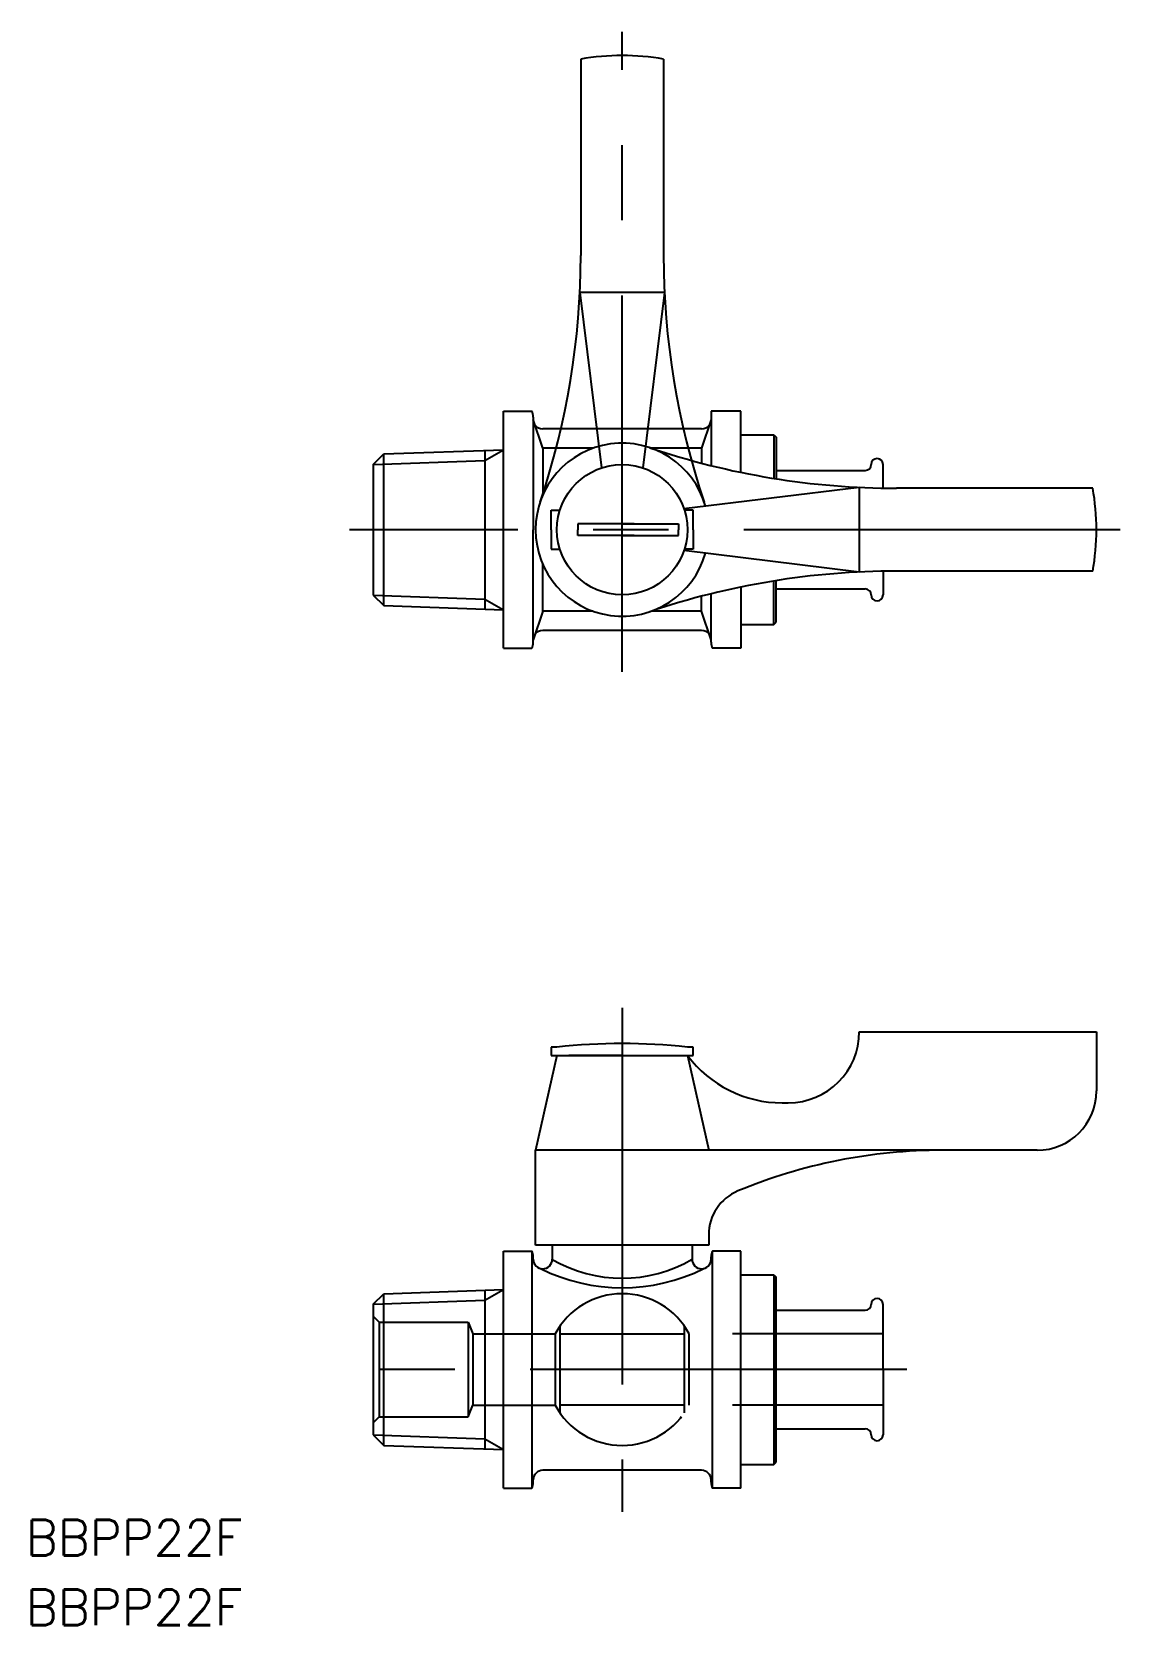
# Model space of a CAD drawing. Extents: x -29 to 63, y -22 to 113.
import ezdxf

# ---------------------------------------------------------------- set-up
doc = ezdxf.new("R2010")
doc.units = 0
for name, pattern in [('CENTER', [50.8, 31.75, -6.35, 6.35, -6.35]), ('DASHED', [19.05, 12.7, -6.35]), ('PHANTOM', [63.5, 31.75, -6.35, 6.35, -6.35, 6.35, -6.35])]:
    doc.linetypes.add(name, pattern=pattern)
doc.layers.get('0').update_dxf_attribs({"linetype": 'CONTINUOUS'})
doc.layers.add('CENTER', color=1, linetype='CENTER')
doc.styles.get("Standard").update_dxf_attribs({"font": 'txt.shx', "height": 3, "bigfont": 'bigfont.shx'})

msp = doc.modelspace()

# ---------------------------------------------------------------- linework, layer by layer
at = {"color": 3, "linetype": 'PHANTOM'}
for p, q in [((17.5, 110.54), (17.5, 93.98)), ((24.5, 110.54), (24.5, 93.98)), ((24.58, 90.85), (17.42, 90.85)), ((17.42, 90.85), (19.25, 76.06)), ((24.58, 90.85), (22.75, 76.06))]:
    msp.add_line(p, q, dxfattribs=at)
at = {"color": 7, "linetype": 'CONTINUOUS'}
for p, q in [((11, 80.85), (13.37, 80.85)), ((11, 60.85), (11, 80.85)), ((28.5, 80.85), (28.5, 76.25)), ((31, 80.85), (28.5, 80.85)), ((31, 75.69), (31, 80.85)), ((13.5, 80.35), (13.5, 70.85)), ((14.3, 77.72), (13.5, 80.15)), ((27.7, 79.35), (14.3, 79.35)), ((28.5, 80.15), (27.7, 77.72)), ((31, 78.85), (33.8, 78.85)), ((33.8, 78.85), (33.8, 75.17)), ((33.8, 78.85), (34, 78.65)), ((34, 78.65), (34, 75.14)), ((0, 76.36), (0.89, 77.25)), ((0.89, 77.25), (11, 77.6)), ((0.89, 64.45), (0.89, 77.25)), ((9.42, 77.54), (9.42, 64.15)), ((14.3, 77.72), (14.3, 73.74)), ((18.54, 77.72), (14.3, 77.72)), ((27.7, 77.72), (23.46, 77.72)), ((27.7, 77.72), (27.7, 76.46)), ((42.5, 76.85), (42.5, 76.85)), ((0, 76.36), (0, 65.33)), ((34, 75.85), (41.5, 75.85)), ((42, 76.35), (42, 76.35)), ((43, 74.36), (43, 76.35)), ((41, 74.42), (26.21, 72.6)), ((41, 74.42), (41, 67.27)), ((60.69, 74.35), (44.13, 74.35)), ((15, 72.5), (15.75, 72.5)), ((15, 70.85), (15, 72.5)), ((17.25, 71.35), (17.25, 70.85)), ((22, 71.35), (17.25, 71.35)), ((21, 71.35), (25.75, 71.35)), ((25.75, 71.35), (25.75, 70.85)), ((27, 72.5), (26.25, 72.5)), ((27, 70.85), (27, 72.5)), ((13.5, 61.55), (13.5, 70.85)), ((15, 70.85), (15, 69.2)), ((17.25, 70.35), (17.25, 70.85)), ((22, 70.35), (17.25, 70.35)), ((21, 70.35), (25.75, 70.35)), ((25.75, 70.35), (25.75, 70.85)), ((27, 70.85), (27, 69.2)), ((15, 69.2), (15.75, 69.2)), ((41, 67.27), (26.21, 69.1)), ((27, 69.2), (26.25, 69.2)), ((14.3, 63.97), (14.3, 67.95)), ((43, 67.34), (43, 65.35)), ((60.69, 67.35), (44.13, 67.35)), ((31, 66.01), (31, 60.85)), ((33.8, 62.85), (33.8, 66.52)), ((34, 63.05), (34, 66.55)), ((0, 65.33), (0.89, 64.45)), ((27.7, 63.97), (27.7, 65.23)), ((28.5, 61.55), (28.5, 65.44)), ((34, 65.85), (41.5, 65.85)), ((42, 65.35), (42, 65.35)), ((42.5, 64.85), (42.5, 64.85)), ((0.89, 64.45), (11, 64.09)), ((14.3, 63.97), (13.5, 61.55)), ((18.54, 63.97), (14.3, 63.97)), ((27.7, 63.97), (23.46, 63.97)), ((28.5, 61.55), (27.7, 63.97)), ((27.7, 62.35), (14.3, 62.35)), ((31, 62.85), (33.8, 62.85)), ((33.8, 62.85), (34, 63.05)), ((11, 60.85), (13.37, 60.85)), ((13.5, 61.35), (13.5, 61.55)), ((28.5, 61.35), (28.5, 61.55)), ((31, 60.85), (28.63, 60.85)), ((41, 28.5), (41, 28.5)), ((41, 28.5), (61, 28.5)), ((61, 28.5), (61, 23.5)), ((15, 27.2), (15, 26.5)), ((15.5, 27.2), (15, 27.2)), ((27, 27.2), (26.5, 27.2)), ((27, 26.5), (27, 27.2)), ((15.5, 26.5), (13.7, 18.5)), ((15, 26.5), (16.65, 26.5)), ((15.5, 26.5), (26.5, 26.5)), ((21, 26.5), (16.5, 26.5)), ((25.35, 26.5), (27, 26.5)), ((26.5, 26.5), (28.3, 18.5)), ((34.5, 22.5), (35, 22.5)), ((13.7, 10.5), (13.7, 18.5)), ((56, 18.5), (13.7, 18.5)), ((28.3, 11.37), (28.3, 10.5)), ((11, 10), (13.37, 10)), ((11, -10), (11, 10)), ((13.37, 10), (13.37, -10)), ((13.5, 9.3), (13.5, 9.5)), ((28.3, 10.5), (13.7, 10.5)), ((15.1, 10.5), (15.1, 9.3)), ((26.9, 10.5), (26.9, 9.3)), ((28.5, 9.3), (28.5, 9.5)), ((31, 10), (28.63, 10)), ((28.63, -10), (28.63, 10)), ((31, -10), (31, 10)), ((14.3, 8.5), (14.3, 8.5)), ((27.7, 8.5), (27.7, 8.5)), ((0.89, 6.4), (11, 6.75)), ((31, 8), (33.8, 8)), ((33.8, 8), (34, 7.8)), ((33.8, 8), (33.8, -8)), ((34, -7.8), (34, 7.8)), ((0, 5.51), (0.89, 6.4)), ((0, 5.51), (0, -5.51)), ((0.89, -6.4), (0.89, 6.4)), ((9.42, 6.7), (9.42, -6.7)), ((42, 5.5), (42, 5.5)), ((42.5, 6), (42.5, 6)), ((43, 0), (43, 5.5)), ((34, 5), (41.5, 5)), ((43, 0), (43, -5.5)), ((34, -5), (41.5, -5)), ((0, -5.51), (0.89, -6.4)), ((0.89, -6.4), (11, -6.75)), ((31, -8), (33.8, -8)), ((33.8, -8), (34, -7.8)), ((13.5, -9.5), (13.5, -9.3)), ((27.7, -8.5), (14.3, -8.5)), ((28.5, -9.5), (28.5, -9.3)), ((11, -10), (13.37, -10)), ((31, -10), (28.63, -10))]:
    msp.add_line(p, q, dxfattribs=at)
at = {"color": 3, "linetype": 'CONTINUOUS'}
for p, q in [((0, 76.36), (9.42, 76.69)), ((9.42, 76.69), (11, 77.6)), ((0, 65.33), (9.42, 65)), ((9.42, 65), (11, 64.09)), ((9.42, 5.84), (11, 6.75)), ((0, 5.51), (9.42, 5.84)), ((0, -5.51), (9.42, -5.84)), ((9.42, -5.84), (11, -6.75))]:
    msp.add_line(p, q, dxfattribs=at)
at = {"color": 3, "linetype": 'DASHED'}
for p, q in [((0.5, 4), (0, 4.5)), ((0.5, 4), (8, 4)), ((0.5, 4), (0.5, -4)), ((8, 4), (8.41, 3)), ((8, 4), (8, -4)), ((8.41, 3), (8.41, -3)), ((8.41, 3), (15.35, 3)), ((15.35, 3), (15.35, -3)), ((15.75, 3.66), (15.75, -3.66)), ((15.75, 3), (26.25, 3)), ((26.25, -3.66), (26.25, 3.66)), ((43, 3), (26.65, 3)), ((26.65, -3), (26.65, 3)), ((0.5, -4), (0, -4.5)), ((0.5, -4), (8, -4)), ((8, -4), (8.41, -3)), ((8.41, -3), (15.35, -3)), ((26.25, -3), (15.75, -3)), ((43, -3), (26.65, -3))]:
    msp.add_line(p, q, dxfattribs=at)
at = {"color": 7, "linetype": 'CONTINUOUS'}
msp.add_circle((21, 70.85), 5.5, dxfattribs=at)
at = {"color": 3, "linetype": 'PHANTOM'}
for centre, radius, start, end in [((21, 90.85), 20, 79.9213, 100.0787), ((-47.5, 93.98), 65, 341.3413, 0), ((89.5, 93.98), 65, 180, 198.6587)]:
    msp.add_arc(centre, radius, start, end, dxfattribs=at)
at = {"color": 7, "linetype": 'CONTINUOUS'}
for centre, radius, start, end in [((12.5, 80.35), 1, 0, 30), ((14.3, 80.15), 0.8, 216.4992, 270), ((27.7, 80.15), 0.8, 270, 323.5008), ((21, 70.85), 7.3, 15.6882, 344.3118), ((44.13, 139.35), 65, 251.3413, 270), ((42.5, 76.35), 0.5, 90, 180), ((42.5, 76.35), 0.5, 0, 90), ((41.5, 76.35), 0.5, 270, 0), ((41, 70.85), 20, 349.9213, 10.0787), ((44.13, 2.35), 65, 90, 108.6587), ((41.5, 65.35), 0.5, 360, 90), ((42.5, 65.35), 0.5, 180, 270), ((42.5, 65.35), 0.5, 270, 0), ((14.3, 61.55), 0.8, 90, 143.5008), ((27.7, 61.55), 0.8, 36.4992, 90), ((12.5, 61.35), 1, 330, 0), ((29.5, 61.35), 1, 180, 210), ((35, 28.5), 6, 270, 0), ((21, -23.07), 50.57, 83.7557, 96.2443), ((34.5, 32.5), 10, 216.8699, 270), ((56, 23.5), 5, 270, 0), ((48, -26.5), 45, 90, 112.5151), ((32.3, 11.37), 4, 112.5151, 180), ((12.5, 9.5), 1, 0, 30), ((29.5, 9.5), 1, 150, 180), ((14.3, 9.3), 0.8, 180, 270), ((21, 22.32), 15.42, 243.4924, 296.5076), ((14.3, 9.3), 0.8, 270, 0), ((21, 19.38), 11.68, 239.6839, 300.3369), ((27.7, 9.3), 0.8, 180, 270), ((27.7, 9.3), 0.8, 270, 0), ((41.5, 5.5), 0.5, 270, 0), ((42.5, 5.5), 0.5, 90, 180), ((42.5, 5.5), 0.5, 0, 90), ((41.5, -5.5), 0.5, 360, 90), ((42.5, -5.5), 0.5, 180, 270), ((42.5, -5.5), 0.5, 270, 0), ((14.3, -9.3), 0.8, 90, 180), ((27.7, -9.3), 0.8, 0, 90), ((12.5, -9.5), 1, 330, 0), ((29.5, -9.5), 1, 180, 210)]:
    msp.add_arc(centre, radius, start, end, dxfattribs=at)
at = {"color": 3, "linetype": 'DASHED'}
for start, end in [(90, 152.0468), (27.9532, 90), (207.9532, 332.0468)]:
    msp.add_arc((21, 0), 6.4, start, end, dxfattribs=at)
at = {"layer": 'CENTER', "color": 1, "linetype": 'CENTER'}
for p, q in [((21, 58.85), (21, 112.85)), ((63, 70.85), (-2, 70.85)), ((21, 30.5), (21, -12)), ((45, 0), (-2, 0))]:
    msp.add_line(p, q, dxfattribs=at)

# ---------------------------------------------------------------- texts
at = {"color": 7, "linetype": 'CONTINUOUS'}
for p in [(-29.3, -15.69), (-29.3, -21.56)]:
    msp.add_text('BBPP22F', height=3, dxfattribs=at).set_placement(p)

doc.saveas('drawing.dxf')
